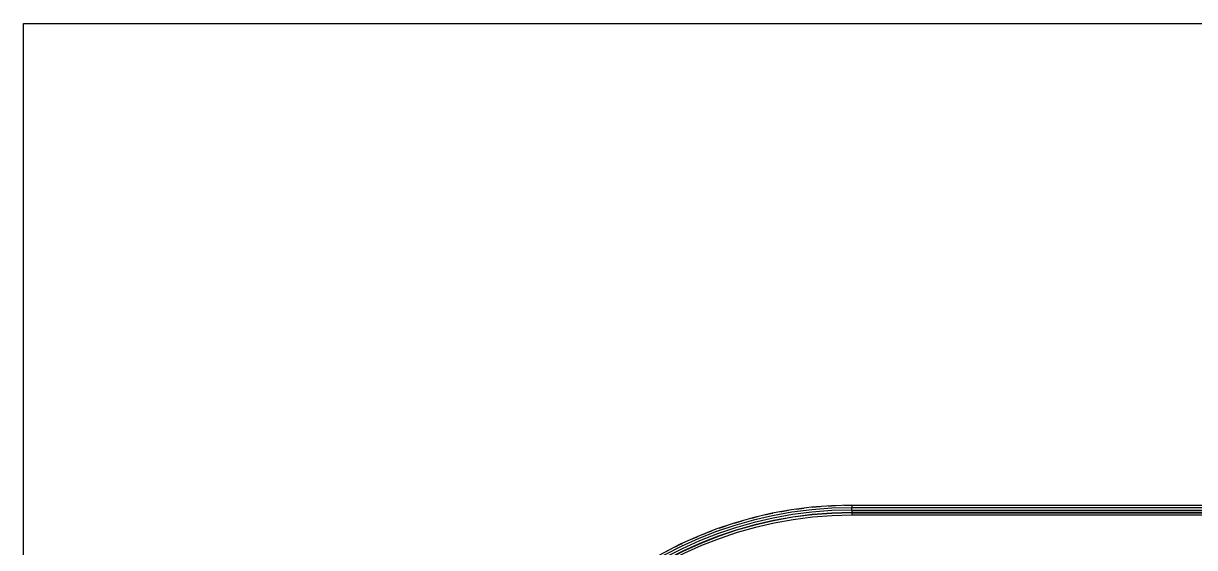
# Model space of a CAD drawing. Header units: millimetres. Extents: x -840 to 1682, y -9216 to -2117.
# Drawn here: x 424.1 to 664, y -2409.4 to -2301.9 of the extents above; entities that cross this region are included whole.
import ezdxf

# ---------------------------------------------------------------- set-up
doc = ezdxf.new("R2010")
doc.units = ezdxf.units.MM
doc.header["$LTSCALE"] = 16.335
doc.linetypes.add('HIDDEN', pattern=[0.2, 0.1, -0.1])
doc.layers.get('0').update_dxf_attribs({"linetype": 'CONTINUOUS'})
doc.layers.add('DEFAULT_2', color=8, linetype='HIDDEN')

msp = doc.modelspace()

# ---------------------------------------------------------------- linework, layer by layer
at = {"color": 7, "linetype": 'Continuous'}
for p, q in [((593.832, -2400.707), (593.832, -2401.206)), ((593.832, -2400.707), (733.832, -2400.707)), ((733.832, -2401.206), (593.832, -2401.206)), ((593.832, -2401.705), (593.832, -2402.758)), ((593.832, -2401.705), (733.832, -2401.705)), ((733.832, -2402.204), (593.832, -2402.204)), ((593.832, -2402.259), (733.832, -2402.259)), ((733.832, -2402.758), (593.832, -2402.758))]:
    msp.add_line(p, q, dxfattribs=at)
msp.add_lwpolyline([(424.109, -2301.909), (1366.305, -2301.909), (1366.305, -2704.452), (424.109, -2704.452)], close=True)
for radius in [81.156, 80.657, 80.158, 79.659, 79.603, 79.104]:
    msp.add_arc((593.832, -2481.862), radius, 90, 180, dxfattribs=at)
at = {"layer": 'DEFAULT_2', "color": 8, "linetype": 'HIDDEN'}
for p, q in [((733.832, -2400.763), (593.832, -2400.763)), ((593.832, -2401.705), (593.832, -2401.206))]:
    msp.add_line(p, q, dxfattribs=at)
msp.add_arc((593.832, -2481.862), 81.099, 90, 180, dxfattribs=at)

doc.saveas('drawing.dxf')
